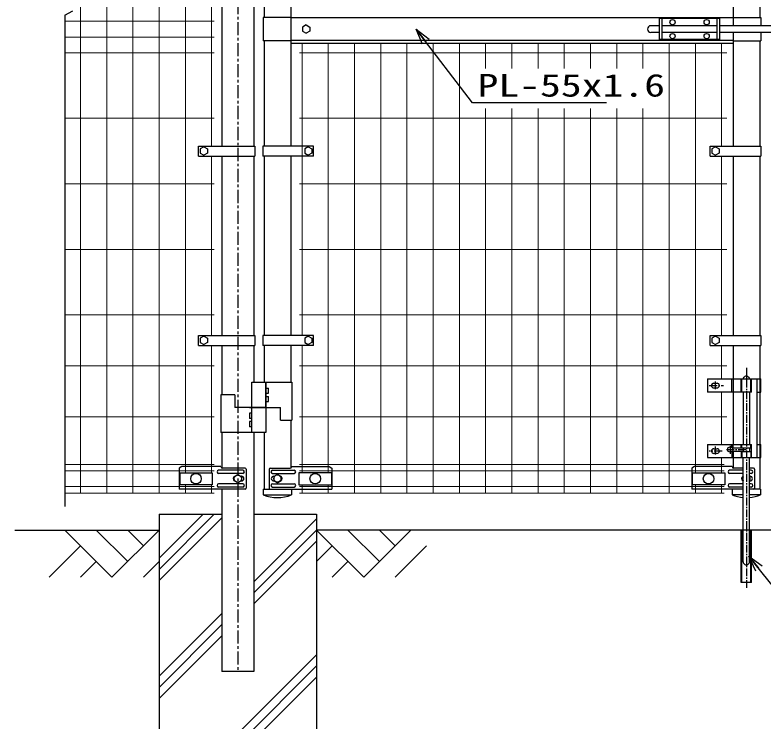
# Model space of a CAD drawing. Units: millimetres, scale not verified. Extents: x -4455 to 4455, y -3150 to 3150.
# Drawn here: x -34 to 1393, y -1049 to 298 of the extents above; entities that cross this region are included whole.
import ezdxf
from ezdxf.enums import TextEntityAlignment as Align

# ---------------------------------------------------------------- set-up
doc = ezdxf.new("R2010")
doc.units = ezdxf.units.MM
doc.header["$LTSCALE"] = 20
for name, pattern in [('DASHED', [7.5, 6, -1.5]), ('USER1', [2, 1.25, -0.25, 0.25, -0.25]), ('USER2', [1.125, 0.75, -0.125, 0.125, -0.125])]:
    doc.linetypes.add(name, pattern=pattern)
for name, color, linetype, lineweight in [('0-0_1', 7, 'Continuous', 25), ('0-1_EXTCNT-LMEC0', 1, 'Continuous', 25), ('0-2_0', 7, 'Continuous', 25), ('0-4_LAYER04', 7, 'Continuous', 25), ('0-5_LAYER06', 3, 'Continuous', 25), ('0-6_LAYER02', 1, 'USER2', 25), ('0-8_2', 7, 'Continuous', 25), ('0-9_D-STR2', 7, 'Continuous', 13)]:
    doc.layers.add(name, color=color, linetype=linetype, lineweight=lineweight)
doc.styles.add('ＭＳ ゴシック', font='')
doc.styles.get('ＭＳ ゴシック').set_extended_font_data('MS Gothic')

# ---------------------------------------------------------------- blocks, each defined once
blk = doc.blocks.new('_Open30')
at = {"layer": '0-2_0', "color": 1}
blk.add_line((0, 0), (-20, 0), dxfattribs=at)
blk.add_lwpolyline([(-20, 5.36), (0, 0), (-20, -5.36)], dxfattribs=at)

msp = doc.modelspace()

# ---------------------------------------------------------------- linework, layer by layer
at = {"layer": '0-0_1', "color": 3, "linetype": 'USER1'}
msp.add_line((391.15, 1283.99), (391.15, -952.14), dxfattribs=at)
at = {"layer": '0-0_1'}
for p, q in [((360.9, 493.52), (360.9, 47.52)), ((421.4, 493.52), (421.4, 47.52)), ((441.15, 493.53), (441.15, 293.02)), ((491.95, 493.53), (491.95, 47.51)), ((1335.35, 493.53), (1335.35, 277.02)), ((1386.15, 493.53), (1386.15, 293.02)), ((439.15, 293.02), (439.15, 248.02)), ((491.95, 293.02), (439.15, 293.02)), ((1335.35, 292.02), (491.95, 292.02)), ((1310.05, 290.52), (1195.05, 290.52)), ((1195.05, 250.52), (1195.05, 290.52)), ((1200.05, 250.52), (1200.05, 290.52)), ((1305.05, 250.52), (1305.05, 290.52)), ((1310.05, 250.52), (1310.05, 290.52)), ((1335.35, 293.02), (1388.15, 293.02)), ((1388.15, 293.02), (1388.15, 277.02)), ((521.25, 278.52), (514.33, 274.52)), ((514.33, 274.52), (514.33, 266.52)), ((521.25, 278.52), (528.18, 274.52)), ((528.18, 274.52), (528.18, 266.52)), ((1195.05, 277.02), (1178.75, 277.02)), ((1305.05, 277.02), (1200.05, 277.02)), ((1472.25, 277.02), (1310.05, 277.02)), ((514.33, 266.52), (521.25, 262.52)), ((528.18, 266.52), (521.25, 262.52)), ((1195.05, 264.02), (1178.75, 264.02)), ((1305.05, 264.02), (1200.05, 264.02)), ((1472.25, 264.02), (1310.05, 264.02)), ((1335.35, 264.02), (1335.35, 47.51)), ((1388.15, 264.02), (1388.15, 248.02)), ((491.95, 248.02), (439.15, 248.02)), ((441.15, 248.02), (441.15, 47.51)), ((1335.35, 249.02), (491.95, 249.02)), ((1335.35, 243.02), (491.95, 243.02)), ((1310.05, 250.52), (1195.05, 250.52)), ((1335.35, 248.02), (1388.15, 248.02)), ((1386.15, 248.02), (1386.15, 47.51)), ((316.15, 28.52), (316.15, 47.52)), ((326.3, 46.02), (319.38, 42.02)), ((326.3, 46.02), (333.23, 42.02)), ((525.5, 46.02), (518.58, 42.02)), ((525.5, 46.02), (532.43, 42.02)), ((535.65, 28.52), (535.65, 47.52)), ((1291.65, 28.52), (1291.65, 47.52)), ((1291.65, 47.51), (1388.34, 47.51)), ((1301.8, 46.02), (1294.88, 42.02)), ((1301.8, 46.02), (1308.73, 42.02)), ((1388.34, 47.51), (1388.34, 28.53)), ((319.38, 42.02), (319.38, 34.02)), ((319.38, 34.02), (326.3, 30.02)), ((333.23, 34.02), (326.3, 30.02)), ((333.23, 42.02), (333.23, 34.02)), ((535.65, 28.53), (438.97, 28.53)), ((441.15, 28.53), (441.15, -313.49)), ((491.95, 28.53), (491.95, -313.49)), ((518.58, 42.02), (518.58, 34.02)), ((518.58, 34.02), (525.5, 30.02)), ((532.43, 34.02), (525.5, 30.02)), ((532.43, 42.02), (532.43, 34.02)), ((1291.65, 28.53), (1388.34, 28.53)), ((1294.88, 42.02), (1294.88, 34.02)), ((1294.88, 34.02), (1301.8, 30.02)), ((1308.73, 34.02), (1301.8, 30.02)), ((1308.73, 42.02), (1308.73, 34.02)), ((1335.35, 28.53), (1335.35, -313.49)), ((1386.15, 28.53), (1386.15, -313.49)), ((316.15, 28.52), (423.4, 28.52)), ((360.9, 28.52), (360.9, -313.48)), ((421.4, 28.52), (421.4, -313.48)), ((316.15, -332.48), (316.15, -313.48)), ((535.65, -313.49), (438.97, -313.49)), ((438.97, -313.49), (438.97, -332.47)), ((535.65, -332.48), (535.65, -313.48)), ((1291.65, -332.48), (1291.65, -313.48)), ((1291.65, -313.49), (1388.34, -313.49)), ((1388.34, -313.49), (1388.34, -332.47)), ((326.3, -314.98), (319.38, -318.98)), ((319.38, -318.98), (319.38, -326.98)), ((319.38, -326.98), (326.3, -330.98)), ((326.3, -314.98), (333.23, -318.98)), ((333.23, -326.98), (326.3, -330.98)), ((333.23, -318.98), (333.23, -326.98)), ((525.5, -314.98), (518.58, -318.98)), ((518.58, -318.98), (518.58, -326.98)), ((518.58, -326.98), (525.5, -330.98)), ((525.5, -314.98), (532.43, -318.98)), ((532.43, -326.98), (525.5, -330.98)), ((532.43, -318.98), (532.43, -326.98)), ((1301.8, -314.98), (1294.88, -318.98)), ((1294.88, -318.98), (1294.88, -326.98)), ((1294.88, -326.98), (1301.8, -330.98)), ((1301.8, -314.98), (1308.73, -318.98)), ((1308.73, -326.98), (1301.8, -330.98)), ((1308.73, -318.98), (1308.73, -326.98)), ((316.15, -332.48), (423.4, -332.48)), ((360.9, -332.48), (360.9, -426.73)), ((421.4, -332.48), (421.4, -402.73)), ((535.65, -332.47), (438.97, -332.47)), ((441.15, -332.47), (441.15, -402.73)), ((491.95, -332.47), (491.95, -402.73)), ((1291.65, -332.47), (1388.34, -332.47)), ((1335.35, -332.47), (1335.35, -396.48)), ((1386.15, -332.47), (1386.15, -396.48)), ((418.05, -498.73), (418.05, -402.73)), ((418.05, -402.73), (493.95, -402.73)), ((444.5, -402.73), (444.5, -498.73)), ((444.5, -450.73), (444.5, -402.73)), ((493.95, -402.73), (493.95, -474.73)), ((358.9, -426.73), (358.9, -498.73)), ((385.4, -426.73), (358.9, -426.73)), ((385.4, -426.73), (385.4, -450.73)), ((444.5, -413.73), (449.5, -413.73)), ((444.5, -423.73), (449.5, -423.73)), ((449.5, -423.73), (449.5, -413.73)), ((1335.35, -421.48), (1335.35, -521.48)), ((1386.15, -421.48), (1386.15, -521.48)), ((444.5, -429.73), (449.5, -429.73)), ((444.5, -450.73), (385.4, -450.73)), ((413.2, -450.73), (472.3, -450.73)), ((472.3, -474.73), (472.3, -450.73)), ((413.05, -461.73), (413.05, -471.73)), ((418.05, -461.73), (413.05, -461.73)), ((418.05, -471.73), (413.05, -471.73)), ((413.05, -477.73), (413.05, -487.73)), ((418.05, -477.73), (413.05, -477.73)), ((472.3, -474.73), (493.95, -474.73)), ((491.95, -474.73), (491.95, -566.28)), ((444.5, -498.73), (358.9, -498.73)), ((360.9, -498.73), (360.9, -566.28)), ((418.05, -487.73), (413.05, -487.73)), ((421.4, -498.73), (421.4, -954.48)), ((441.15, -498.73), (441.15, -606.48)), ((1335.35, -546.48), (1335.35, -566.28)), ((1386.15, -546.48), (1386.15, -606.48)), ((284.41, -563.48), (279.41, -566.48)), ((279.41, -566.48), (279.41, -573.23)), ((358.99, -563.48), (284.41, -563.48)), ((358.99, -563.48), (338.55, -563.48)), ((400.59, -570.48), (354.41, -570.48)), ((404.95, -566.48), (361.99, -566.48)), ((406.95, -568.48), (406.95, -604.48)), ((450.76, -568.48), (450.76, -604.48)), ((452.76, -566.48), (490.87, -566.48)), ((457.12, -570.48), (498.45, -570.48)), ((493.87, -563.48), (565.55, -563.48)), ((565.55, -563.48), (570.55, -566.48)), ((570.55, -566.48), (570.55, -573.23)), ((1261.76, -563.48), (1256.76, -566.48)), ((1256.76, -566.48), (1256.76, -573.23)), ((1333.44, -563.48), (1261.76, -563.48)), ((1354.75, -570.48), (1328.86, -570.48)), ((1354.75, -566.48), (1336.44, -566.48)), ((1374.55, -566.48), (1366.75, -566.48)), ((1370.19, -570.48), (1366.75, -570.48)), ((1376.55, -568.48), (1376.55, -604.48)), ((279.41, -573.23), (279.41, -606.48)), ((400.59, -576.48), (354.41, -576.48)), ((398.24, -581.98), (397.22, -581.98)), ((457.12, -576.48), (498.45, -576.48)), ((459.46, -581.98), (460.49, -581.98)), ((570.55, -573.23), (570.55, -594.48)), ((1256.76, -573.23), (1256.76, -606.48)), ((1354.75, -576.48), (1328.86, -576.48)), ((1370.19, -576.48), (1366.75, -576.48)), ((1367.84, -581.98), (1366.82, -581.98)), ((400.59, -596.48), (354.41, -596.48)), ((398.24, -590.98), (397.22, -590.98)), ((457.12, -596.48), (498.45, -596.48)), ((459.46, -590.98), (460.49, -590.98)), ((570.55, -594.48), (570.55, -606.48)), ((1354.75, -596.48), (1328.86, -596.48)), ((1370.19, -596.48), (1366.75, -596.48)), ((1367.84, -590.98), (1366.82, -590.98)), ((404.95, -606.48), (279.41, -606.48)), ((400.59, -602.48), (354.41, -602.48)), ((360.9, -606.48), (360.9, -954.48)), ((452.76, -606.48), (570.55, -606.48)), ((457.12, -602.48), (498.45, -602.48)), ((1354.75, -606.48), (1256.76, -606.48)), ((1354.75, -602.48), (1328.86, -602.48)), ((1370.19, -602.48), (1366.75, -602.48)), ((1374.55, -606.48), (1366.75, -606.48)), ((1374.55, -606.48), (1366.75, -606.48)), ((241.15, -654.48), (241.15, -1354.48)), ((241.15, -654.48), (360.9, -654.48)), ((421.4, -654.48), (541.15, -654.48)), ((541.15, -654.48), (541.15, -1354.48)), ((-33.85, -684.48), (241.15, -684.48)), ((2241.15, -684.48), (541.15, -684.48)), ((421.4, -954.48), (360.9, -954.48))]:
    msp.add_line(p, q, dxfattribs=at)
at = {"layer": '0-0_1', "color": 2}
for p, q in [((324.94, -654.48), (241.15, -738.27)), ((241.15, -759.48), (346.15, -654.48)), ((360.9, -660.95), (241.15, -780.7)), ((541.15, -663.27), (421.4, -783.02)), ((421.4, -804.23), (541.15, -684.48)), ((541.15, -705.7), (421.4, -825.45)), ((360.9, -843.52), (241.15, -963.27)), ((241.15, -984.48), (360.9, -864.73)), ((360.9, -885.95), (241.15, -1005.7)), ((541.15, -922.31), (241.15, -1222.31)), ((241.15, -1243.53), (541.15, -943.53)), ((541.15, -964.74), (241.15, -1264.74))]:
    msp.add_line(p, q, dxfattribs=at)
at = {"layer": '0-0_1', "color": 4}
for p, q in [((61.15, -684.48), (151.15, -774.48)), ((121.15, -684.48), (181.15, -744.48)), ((241.15, -684.48), (151.15, -774.48)), ((181.15, -684.48), (211.15, -714.48)), ((541.15, -684.48), (631.15, -774.48)), ((601.15, -684.48), (661.15, -744.48)), ((721.15, -684.48), (631.15, -774.48)), ((661.15, -684.48), (691.15, -714.48)), ((91.15, -714.48), (31.15, -774.48)), ((571.15, -714.48), (541.15, -744.48)), ((751.15, -714.48), (691.15, -774.48)), ((121.15, -744.48), (91.15, -774.48)), ((241.15, -744.48), (211.15, -774.48)), ((601.15, -744.48), (571.15, -774.48))]:
    msp.add_line(p, q, dxfattribs=at)
at = {"layer": '0-0_1'}
for points in [[(316.15, 47.52), (423.4, 47.52), (423.4, 28.52)], [(535.65, 47.51), (438.97, 47.51), (438.97, 28.53)], [(316.15, -313.48), (423.4, -313.48), (423.4, -332.48)], [(444.5, -439.73), (449.5, -439.73), (449.5, -429.73)]]:
    msp.add_lwpolyline(points, dxfattribs=at)
for centre in [(1220.05, 283.77), (1285.05, 283.77), (1220.05, 257.27), (1285.05, 257.27)]:
    msp.add_circle(centre, 5, dxfattribs=at)
for centre, radius, start, end in [((1178.75, 270.52), 6.5, 90, 270), ((354.41, -573.48), 3, 90, 270), ((361.99, -563.48), 3, 180, 270), ((400.59, -573.48), 3, 270, 90), ((404.95, -568.48), 2, 0, 90), ((452.76, -568.48), 2, 90, 180), ((457.12, -573.48), 3, 90, 270), ((490.87, -563.48), 3, 270, 0), ((498.45, -573.48), 3, 270, 90), ((1328.86, -573.48), 3, 90, 270), ((1336.44, -563.48), 3, 180, 270), ((1370.19, -573.48), 3, 270, 90), ((1374.55, -568.48), 2, 0, 90), ((386.48, -586.48), 4.5, 120.08078, 239.91922), ((398.24, -586.48), 4.5, 270, 90), ((459.46, -586.48), 4.5, 90, 270), ((471.23, -586.48), 4.5, 299.99991, 60.0015), ((1356.08, -586.48), 4.5, 119.9985, 240.00009), ((1367.84, -586.48), 4.5, 270, 90), ((354.41, -599.48), 3, 90, 270), ((400.59, -599.48), 3, 270, 90), ((457.12, -599.48), 3, 90, 270), ((498.45, -599.48), 3, 270, 90), ((1328.86, -599.48), 3, 90, 270), ((1370.19, -599.48), 3, 270, 90), ((404.95, -604.48), 2, 270, 0), ((452.76, -604.48), 2, 180, 270), ((1374.55, -604.48), 2, 270, 0)]:
    msp.add_arc(centre, radius, start, end, dxfattribs=at)
at = {"layer": '0-1_EXTCNT-LMEC0', "color": 4}
for q in [(76.3, 305.73), (61.3, -639.87), (61.3, -639.87)]:
    msp.add_line((61.3, 297.07), q, dxfattribs=at)
at = {"layer": '0-2_0'}
for p, q in [((280.3, -575.15), (280.3, -598.15)), ((280.3, -575.15), (342.3, -575.15)), ((342.3, -575.15), (342.3, -598.15)), ((507.65, -575.15), (507.65, -598.15)), ((569.65, -575.15), (507.65, -575.15)), ((569.65, -575.15), (569.65, -598.15)), ((1257.65, -575.15), (1257.65, -598.15)), ((1257.65, -575.15), (1319.65, -575.15)), ((342.3, -598.15), (280.3, -598.15)), ((507.65, -598.15), (569.65, -598.15))]:
    msp.add_line(p, q, dxfattribs=at)
for points in [[(1094.11, 129.72), (838.62, 129.72), (732.42, 268.62)], [(1319.65, -575.15), (1319.65, -598.15), (1257.65, -598.15)], [(1639.49, -879.34), (1482.33, -879.34), (1367.02, -736.03)]]:
    msp.add_lwpolyline(points, dxfattribs=at)
for centre in [(311.3, -586.65), (538.65, -586.65), (1288.65, -586.65)]:
    msp.add_circle(centre, 10.01, dxfattribs=at)
at = {"layer": '0-4_LAYER04'}
for p, q in [((439.65, -606.48), (439.65, -617.48)), ((439.65, -606.48), (493.45, -606.48)), ((493.45, -606.48), (493.45, -617.48)), ((1333.85, -606.48), (1333.85, -617.48)), ((1354.75, -606.48), (1333.85, -606.48)), ((1354.75, -606.48), (1333.85, -606.48)), ((1387.65, -606.48), (1366.75, -606.48)), ((1387.65, -606.48), (1387.65, -617.48)), ((439.65, -617.48), (493.45, -617.48)), ((1354.75, -617.48), (1333.85, -617.48)), ((1387.65, -617.48), (1366.75, -617.48))]:
    msp.add_line(p, q, dxfattribs=at)
for centre, start, end in [((466.55, -547.62), 248.94141, 291.05859), ((1360.75, -547.62), 248.94141, 265.40267), ((1360.75, -547.62), 274.59658, 291.05859)]:
    msp.add_arc(centre, 74.86, start, end, dxfattribs=at)
at = {"layer": '0-5_LAYER06'}
for p, q in [((1286.75, -396.48), (1388.45, -396.48)), ((1286.75, -396.48), (1286.75, -421.48)), ((1333.05, -421.48), (1333.05, -396.48)), ((1350.75, -421.48), (1350.75, -396.48)), ((1370.75, -421.48), (1370.75, -396.48)), ((1380.75, -396.48), (1380.75, -546.48)), ((1388.45, -421.48), (1388.45, -396.48)), ((1298.36, -404.49), (1304.92, -404.49)), ((1298.63, -413.48), (1304.64, -413.48)), ((1370.75, -421.48), (1286.75, -421.48)), ((1354.75, -421.48), (1354.75, -521.48)), ((1366.75, -421.48), (1366.75, -521.48)), ((1380.75, -421.48), (1388.45, -421.48)), ((1286.75, -521.48), (1370.75, -521.48)), ((1286.75, -521.48), (1286.75, -546.48)), ((1333.05, -526.64), (1333.05, -521.48)), ((1350.75, -527.48), (1350.75, -521.48)), ((1350.75, -527.48), (1370.75, -527.48)), ((1354.75, -527.98), (1354.75, -527.48)), ((1366.75, -527.48), (1366.75, -534.48)), ((1370.75, -546.48), (1370.75, -521.48)), ((1380.75, -521.48), (1388.45, -521.48)), ((1388.45, -546.48), (1388.45, -521.48)), ((1298.48, -529.49), (1305.04, -529.49)), ((1304.76, -538.48), (1298.75, -538.48)), ((1333.05, -535.98), (1333.05, -546.48)), ((1333.75, -527.98), (1354.75, -527.98)), ((1333.75, -533.98), (1354.75, -533.98)), ((1350.75, -534.48), (1350.75, -546.48)), ((1350.75, -534.48), (1370.75, -534.48)), ((1354.75, -533.98), (1354.75, -534.48)), ((1286.75, -546.48), (1388.45, -546.48)), ((1354.75, -744.98), (1354.75, -546.48)), ((1366.75, -744.98), (1366.75, -546.48)), ((1350.75, -784.48), (1350.75, -684.48)), ((1351.95, -784.48), (1351.95, -684.48)), ((1369.55, -784.48), (1369.55, -684.48)), ((1370.75, -784.48), (1370.75, -684.48)), ((1370.75, -784.48), (1350.75, -784.48))]:
    msp.add_line(p, q, dxfattribs=at)
at = {"layer": '0-5_LAYER06', "linetype": 'DASHED'}
for p, q in [((1335.35, -396.48), (1335.35, -421.48)), ((1352.35, -421.48), (1352.35, -396.48)), ((1369.15, -421.48), (1369.15, -396.48)), ((1386.15, -396.48), (1386.15, -421.48)), ((1335.35, -527.43), (1335.35, -521.48)), ((1352.35, -527.48), (1352.35, -521.48)), ((1369.15, -527.48), (1369.15, -521.48)), ((1386.15, -521.48), (1386.15, -546.48)), ((1335.35, -534.58), (1335.35, -546.48)), ((1352.35, -534.48), (1352.35, -546.48)), ((1369.15, -534.48), (1369.15, -546.48))]:
    msp.add_line(p, q, dxfattribs=at)
at = {"layer": '0-5_LAYER06', "color": 1, "linetype": 'USER2'}
for p, q in [((1290.07, -408.98), (1317.12, -408.98)), ((1301.64, -415.95), (1301.64, -401.39)), ((1301.75, -540.51), (1301.75, -525.16)), ((1329.75, -523.93), (1329.75, -539.85)), ((1314.61, -533.98), (1290.05, -533.98)), ((1322.75, -530.98), (1360.75, -530.98))]:
    msp.add_line(p, q, dxfattribs=at)
at = {"layer": '0-5_LAYER06'}
msp.add_circle((1329.75, -530.98), 5, dxfattribs=at)
for centre, radius, start, end in [((1360.75, -396.98), 6, 0, 180.00117), ((1298.64, -408.98), 4.5, 93.58952, 269.89432), ((1304.64, -408.98), 4.5, 270, 86.4198), ((1298.76, -533.98), 4.5, 93.58952, 269.89432), ((1304.76, -533.98), 4.5, 270, 86.4198), ((1350.83, -531.08), 5, 324.56152, 38.32819), ((1360.75, -744.98), 6, 180.00001, 0.00118)]:
    msp.add_arc(centre, radius, start, end, dxfattribs=at)
at = {"layer": '0-6_LAYER02'}
msp.add_line((1360.75, -375.05), (1360.75, -794.67), dxfattribs=at)
at = {"layer": '0-8_2'}
for p, q in [((391.15, -578.48), (398.08, -582.48)), ((398.08, -582.48), (398.08, -590.48)), ((459.63, -582.48), (459.63, -590.48)), ((473.48, -590.48), (473.48, -582.48)), ((1353.83, -582.48), (1354.75, -581.95)), ((1366.75, -581.95), (1367.68, -582.48)), ((398.08, -590.48), (391.15, -594.48)), ((459.63, -590.48), (466.55, -594.48)), ((466.55, -594.48), (473.48, -590.48))]:
    msp.add_line(p, q, dxfattribs=at)
for points in [[(391.15, -594.48), (384.23, -590.48), (384.23, -582.48), (391.15, -578.48)], [(473.48, -582.48), (466.55, -578.48), (459.63, -582.48)], [(1354.75, -591.02), (1353.83, -590.48), (1353.83, -582.48)], [(1367.68, -582.48), (1367.68, -590.48), (1366.75, -591.02)]]:
    msp.add_lwpolyline(points, dxfattribs=at)
for centre in [(391.15, -586.48), (466.55, -586.48)]:
    msp.add_circle(centre, 6.93, dxfattribs=at)
for start, end in [(150, 210), (330, 30)]:
    msp.add_arc((1360.75, -586.48), 6.93, start, end, dxfattribs=at)
at = {"layer": '0-9_D-STR2'}
for p, q in [((91.15, -614.48), (91.15, 1155.52)), ((141.15, -614.48), (141.15, 1155.52)), ((191.15, -614.48), (191.15, 1155.52)), ((241.15, -614.48), (241.15, 1155.52)), ((291.15, -575.15), (291.15, 1115.27)), ((341.15, 47.52), (341.15, 493.52)), ((61.3, 285.52), (346.15, 285.52)), ((61.3, 255.52), (346.15, 255.52)), ((513.65, -313.49), (513.65, 243.02)), ((563.65, -575.15), (563.65, 243.02)), ((613.65, -614.48), (613.65, 243.02)), ((663.65, -614.48), (663.65, 243.02)), ((713.65, -614.48), (713.65, 243.02)), ((763.65, -614.48), (763.65, 243.02)), ((813.65, -614.48), (813.65, 243.02)), ((863.65, 195.53), (863.65, 243.02)), ((913.65, 195.53), (913.65, 243.02)), ((963.65, 195.53), (963.65, 243.02)), ((1013.65, 195.53), (1013.65, 243.02)), ((1063.65, 195.53), (1063.65, 243.02)), ((1113.65, 195.53), (1113.65, 243.02)), ((1163.65, 195.53), (1163.65, 243.02)), ((1213.65, -614.48), (1213.65, 243.02)), ((1263.65, -575.15), (1263.65, 243.02)), ((1313.65, 47.51), (1313.65, 243.02)), ((61.27, 225.52), (346.12, 225.52)), ((1323.62, 225.52), (508.62, 225.52)), ((863.65, -614.48), (863.65, 118.95)), ((913.65, -614.48), (913.65, 118.95)), ((963.65, -614.48), (963.65, 118.95)), ((1013.65, -614.48), (1013.65, 118.95)), ((1063.65, -614.48), (1063.65, 118.95)), ((1113.65, -614.48), (1113.65, 118.95)), ((1163.65, -614.48), (1163.65, 118.95)), ((61.3, 100.52), (346.15, 100.52)), ((1323.65, 100.52), (508.65, 100.52)), ((1313.65, -313.49), (1313.65, 28.53)), ((341.15, -313.48), (341.15, 28.52)), ((61.27, -24.48), (346.12, -24.48)), ((1323.62, -24.48), (508.62, -24.48)), ((61.3, -149.48), (346.15, -149.48)), ((1323.65, -149.48), (508.65, -149.48)), ((61.3, -274.48), (346.15, -274.48)), ((1323.65, -274.48), (508.65, -274.48)), ((341.15, -575.15), (341.15, -332.48)), ((513.65, -575.15), (513.65, -332.47)), ((1313.65, -396.48), (1313.65, -332.47)), ((61.27, -371.48), (346.12, -371.48)), ((1323.62, -371.48), (508.62, -371.48)), ((1313.65, -521.48), (1313.65, -421.48)), ((61.3, -468.48), (346.15, -468.48)), ((1323.65, -468.48), (508.65, -468.48)), ((1313.65, -575.15), (1313.65, -546.48)), ((61.3, -559.73), (346.15, -559.73)), ((1318.65, -559.73), (508.65, -559.73)), ((61.3, -571.58), (346.15, -571.58)), ((1318.65, -571.58), (508.65, -571.58)), ((291.15, -614.48), (291.15, -598.15)), ((341.15, -614.48), (341.15, -598.15)), ((513.65, -614.48), (513.65, -598.15)), ((563.65, -614.48), (563.65, -598.15)), ((1263.65, -614.48), (1263.65, -598.15)), ((1313.65, -614.48), (1313.65, -598.15)), ((61.3, -601.38), (346.15, -601.38)), ((1318.65, -601.38), (508.65, -601.38)), ((61.3, -614.48), (346.15, -614.48)), ((1318.65, -614.48), (508.65, -614.48))]:
    msp.add_line(p, q, dxfattribs=at)

# ---------------------------------------------------------------- block references
at = {"layer": '0-2_0', "xscale": 1.5, "yscale": 1.5}
for p, rotation in [((731.19, 270.2), 127.91785), ((1365.75, -734.48), 129.30279)]:
    msp.add_blockref('_Open30', p, dxfattribs=dict(at, rotation=rotation))

# ---------------------------------------------------------------- texts
at = {"layer": '0-2_0', "color": 3, "style": 'ＭＳ ゴシック', "width": 1.35}
msp.add_text('PL-55x1.6', height=43.26, dxfattribs=at).set_placement((848.12, 128.9), align=Align.BOTTOM_LEFT)

doc.saveas('drawing.dxf')
